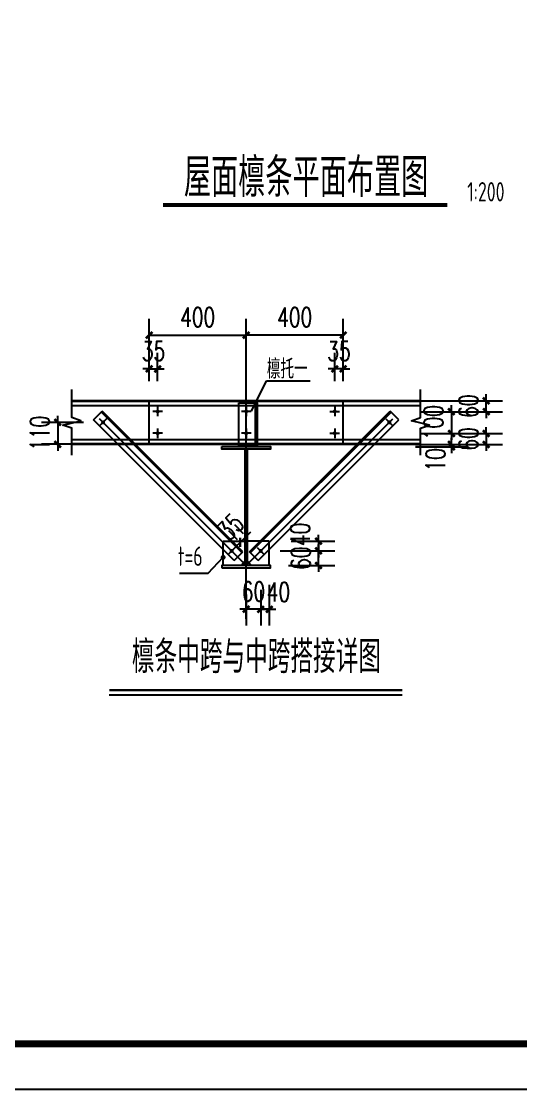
# Model space of a CAD drawing. Extents: x 180850 to 1399066, y 113487 to 334416.
# Drawn here: x 958232 to 973669, y 136382 to 169403 of the extents above; entities that cross this region are included whole.
import ezdxf
from ezdxf.enums import TextEntityAlignment as Align

# ---------------------------------------------------------------- set-up
doc = ezdxf.new("R2010")
doc.units = 0
doc.header["$LTSCALE"] = 1000
for name, color, linetype in [('AXIS', 3, 'Continuous'), ('BOLT', 251, 'Continuous'), ('DOTE', 1, 'Continuous'), ('GL', 150, 'Continuous'), ('Gwall', 42, 'Continuous'), ('LT', 27, 'Continuous'), ('NUM', 7, 'Continuous'), ('PUB_TITLE', 4, 'Continuous'), ('PZ', 202, 'Continuous'), ('TEXT', 7, 'Continuous'), ('THIN', 7, 'Continuous'), ('XG', 6, 'Continuous')]:
    doc.layers.add(name, color=color, linetype=linetype)
doc.styles.add('_TCH_DIM_T3', font='SIMPLEX', dxfattribs={"width": 0.705882, "bigfont": 'GBCBIG'})
doc.styles.add('TSSD_Label', font='tssdeng.shx', dxfattribs={"width": 0.7, "bigfont": 'hztxt.shx'})
doc.styles.add('TSSD_Norm', font='tssdeng.shx', dxfattribs={"bigfont": 'hztxt.shx'})
doc.dimstyles.new('TCH-200-1', dxfattribs={"dimtxt": 595, "dimasz": 200, "dimexe": 500, "dimexo": 600, "dimgap": 252.5, "dimtad": 1, "dimdec": 0, "dimzin": 0, "dimdsep": 46, "dimtxsty": '_TCH_DIM_T3', "dimblk": 'ARCHTICK', "dimcen": 0.09, "dimclrd": 3, "dimclre": 3, "dimclrt": 7, "dimazin": 2, "dimtfac": 1, "dimtdec": 0, "dimtix": 1, "dimtmove": 2, "dimatfit": 3, "dimfxl": 1, "dimtolj": 1, "dimtzin": 0, "dimarcsym": 0})
doc.dimstyles.new('TCH-200-5', dxfattribs={"dimtxt": 595, "dimasz": 200, "dimexe": 500, "dimexo": 600, "dimgap": 252.5, "dimtad": 1, "dimdec": 0, "dimlfac": 0.2, "dimzin": 0, "dimdsep": 46, "dimtxsty": '_TCH_DIM_T3', "dimblk": 'ARCHTICK', "dimcen": 0.09, "dimclrd": 124, "dimclre": 124, "dimclrt": 7, "dimazin": 2, "dimtfac": 1, "dimtdec": 0, "dimtix": 1, "dimtmove": 2, "dimatfit": 3, "dimfxl": 1, "dimtolj": 1, "dimtzin": 0, "dimarcsym": 0})

# ---------------------------------------------------------------- blocks, each defined once
blk = doc.blocks.new('_ArchTick')
at = {"color": 0, "linetype": 'ByBlock', "const_width": 0.4}
blk.add_lwpolyline([(-0.5, -0.5), (0.5, 0.5)], dxfattribs=at)
blk = doc.blocks.new('*D132')
at = {"layer": 'AXIS', "color": 3, "lineweight": -2, "transparency": 16777216}
for p, q in [((962183, 158283), (962183, 159161)), ((962446, 158283), (962446, 159161)), ((962183, 158661), (961983, 158661)), ((962183, 158661), (962446, 158661)), ((962446, 158661), (962646, 158661))]:
    blk.add_line(p, q, dxfattribs=at)
at = {"layer": 'Defpoints', "color": 0, "transparency": 16777216}
for p in [(962446, 158661), (962183, 157683), (962446, 157683)]:
    blk.add_point(p, dxfattribs=at)
at = {"layer": 'AXIS', "color": 3, "lineweight": -2, "transparency": 16777216, "xscale": 200, "yscale": 200, "zscale": 200}
blk.add_blockref('_ArchTick', (962183, 158661), dxfattribs=at)
at = {"layer": 'AXIS', "color": 3, "lineweight": -2, "transparency": 16777216, "xscale": 200, "yscale": 200, "zscale": 200, "rotation": 180}
blk.add_blockref('_ArchTick', (962446, 158661), dxfattribs=at)
at = {"layer": 'AXIS', "color": 7, "transparency": 16777216, "insert": (962315, 159211), "char_height": 595, "attachment_point": 5, "style": '_TCH_DIM_T3'}
blk.add_mtext('\\A1;35', dxfattribs=at)
blk = doc.blocks.new('*D133')
at = {"layer": 'AXIS', "color": 3, "lineweight": -2, "transparency": 16777216}
for p, q in [((962183, 158283), (962183, 160207)), ((965183, 158283), (965183, 160207)), ((962183, 159707), (965183, 159707))]:
    blk.add_line(p, q, dxfattribs=at)
at = {"layer": 'Defpoints', "color": 0, "transparency": 16777216}
for p in [(965183, 159707), (962183, 157683), (965183, 157683)]:
    blk.add_point(p, dxfattribs=at)
at = {"layer": 'AXIS', "color": 3, "lineweight": -2, "transparency": 16777216, "xscale": 200, "yscale": 200, "zscale": 200, "rotation": 180}
blk.add_blockref('_ArchTick', (962183, 159707), dxfattribs=at)
at = {"layer": 'AXIS', "color": 3, "lineweight": -2, "transparency": 16777216, "xscale": 200, "yscale": 200, "zscale": 200}
blk.add_blockref('_ArchTick', (965183, 159707), dxfattribs=at)
at = {"layer": 'AXIS', "color": 7, "transparency": 16777216, "insert": (963683, 160257), "char_height": 595, "attachment_point": 5, "style": '_TCH_DIM_T3'}
blk.add_mtext('\\A1;400', dxfattribs=at)
blk = doc.blocks.new('*D134')
at = {"layer": 'AXIS', "color": 3, "lineweight": -2, "transparency": 16777216}
for p, q in [((964918, 153378), (964644, 153652)), ((965103, 153564), (964829, 153838)), ((965183, 153484), (965324, 153625)), ((964997, 153298), (964856, 153157)), ((965183, 153484), (964997, 153298))]:
    blk.add_line(p, q, dxfattribs=at)
at = {"layer": 'Defpoints', "color": 0, "transparency": 16777216}
for p in [(964997, 153298), (965342, 152954), (965527, 153139)]:
    blk.add_point(p, dxfattribs=at)
at = {"layer": 'AXIS', "color": 3, "lineweight": -2, "transparency": 16777216, "xscale": 200, "yscale": 200, "zscale": 200}
for p, rotation in [((965183, 153484), 224.9999999998922), ((964997, 153298), 44.99999999989219)]:
    blk.add_blockref('_ArchTick', p, dxfattribs=dict(at, rotation=rotation))
at = {"layer": 'AXIS', "color": 7, "transparency": 16777216, "insert": (964701, 153780), "char_height": 595, "attachment_point": 5, "rotation": 45, "style": '_TCH_DIM_T3'}
blk.add_mtext('\\A1;35', dxfattribs=at)
blk = doc.blocks.new('*D135')
at = {"layer": 'AXIS', "color": 3, "lineweight": -2, "transparency": 16777216}
for p, q in [((967419, 153033), (967419, 153233)), ((966496, 153033), (967919, 153033)), ((967419, 152583), (967419, 153033)), ((966496, 152583), (967919, 152583)), ((967419, 152583), (967419, 152383))]:
    blk.add_line(p, q, dxfattribs=at)
at = {"layer": 'Defpoints', "color": 0, "transparency": 16777216}
for p in [(965896, 153033), (967419, 153033), (965896, 152583)]:
    blk.add_point(p, dxfattribs=at)
at = {"layer": 'AXIS', "color": 3, "lineweight": -2, "transparency": 16777216, "xscale": 200, "yscale": 200, "zscale": 200}
for p, rotation in [((967419, 153033), 270), ((967419, 152583), 90)]:
    blk.add_blockref('_ArchTick', p, dxfattribs=dict(at, rotation=rotation))
at = {"layer": 'AXIS', "color": 7, "transparency": 16777216, "insert": (966869, 152808), "char_height": 595, "attachment_point": 5, "rotation": 90, "style": '_TCH_DIM_T3'}
blk.add_mtext('\\A1;60', dxfattribs=at)
blk = doc.blocks.new('*D136')
at = {"layer": 'AXIS', "color": 3, "lineweight": -2, "transparency": 16777216}
for p, q in [((965183, 151683), (965183, 150730)), ((965633, 151833), (965633, 150730)), ((965183, 151230), (964983, 151230)), ((965633, 151230), (965183, 151230)), ((965633, 151230), (965833, 151230))]:
    blk.add_line(p, q, dxfattribs=at)
at = {"layer": 'Defpoints', "color": 0, "transparency": 16777216}
for p in [(965183, 152283), (965633, 152433), (965183, 151230)]:
    blk.add_point(p, dxfattribs=at)
at = {"layer": 'AXIS', "color": 3, "lineweight": -2, "transparency": 16777216, "xscale": 200, "yscale": 200, "zscale": 200}
blk.add_blockref('_ArchTick', (965183, 151230), dxfattribs=at)
at = {"layer": 'AXIS', "color": 3, "lineweight": -2, "transparency": 16777216, "xscale": 200, "yscale": 200, "zscale": 200, "rotation": 180}
blk.add_blockref('_ArchTick', (965633, 151230), dxfattribs=at)
at = {"layer": 'AXIS', "color": 7, "transparency": 16777216, "insert": (965408, 151780), "char_height": 595, "attachment_point": 5, "style": '_TCH_DIM_T3'}
blk.add_mtext('\\A1;60', dxfattribs=at)
blk = doc.blocks.new('*D137')
at = {"layer": 'AXIS', "color": 3, "lineweight": -2, "transparency": 16777216}
for p, q in [((965896, 151983), (965896, 150730)), ((965633, 151833), (965633, 150730)), ((965633, 151230), (965433, 151230)), ((965896, 151230), (965633, 151230)), ((965896, 151230), (966096, 151230))]:
    blk.add_line(p, q, dxfattribs=at)
at = {"layer": 'Defpoints', "color": 0, "transparency": 16777216}
for p in [(965896, 152583), (965633, 152433), (965633, 151230)]:
    blk.add_point(p, dxfattribs=at)
at = {"layer": 'AXIS', "color": 3, "lineweight": -2, "transparency": 16777216, "xscale": 200, "yscale": 200, "zscale": 200}
blk.add_blockref('_ArchTick', (965633, 151230), dxfattribs=at)
at = {"layer": 'AXIS', "color": 3, "lineweight": -2, "transparency": 16777216, "xscale": 200, "yscale": 200, "zscale": 200, "rotation": 180}
blk.add_blockref('_ArchTick', (965896, 151230), dxfattribs=at)
at = {"layer": 'AXIS', "color": 7, "transparency": 16777216, "insert": (966181, 151765), "char_height": 595, "attachment_point": 5, "style": '_TCH_DIM_T3'}
blk.add_mtext('\\A1;40', dxfattribs=at)
blk = doc.blocks.new('*D138')
at = {"layer": 'AXIS', "color": 3, "lineweight": -2, "transparency": 16777216}
for p, q in [((966575, 153333), (967919, 153333)), ((967419, 153333), (967419, 153533)), ((967419, 153333), (967419, 153033)), ((966233, 153033), (967919, 153033)), ((967419, 153033), (967419, 152833))]:
    blk.add_line(p, q, dxfattribs=at)
at = {"layer": 'Defpoints', "color": 0, "transparency": 16777216}
for p in [(965975, 153333), (965633, 153033), (967419, 153033)]:
    blk.add_point(p, dxfattribs=at)
at = {"layer": 'AXIS', "color": 3, "lineweight": -2, "transparency": 16777216, "xscale": 200, "yscale": 200, "zscale": 200}
for p, rotation in [((967419, 153333), 270), ((967419, 153033), 90)]:
    blk.add_blockref('_ArchTick', p, dxfattribs=dict(at, rotation=rotation))
at = {"layer": 'AXIS', "color": 7, "transparency": 16777216, "insert": (966851, 153547), "char_height": 595, "attachment_point": 5, "rotation": 90, "style": '_TCH_DIM_T3'}
blk.add_mtext('\\A1;40', dxfattribs=at)
blk = doc.blocks.new('*D139')
at = {"layer": 'AXIS', "color": 3, "lineweight": -2, "transparency": 16777216}
for p, q in [((967921, 158283), (967921, 159161)), ((968183, 158283), (968183, 159161)), ((967921, 158661), (967721, 158661)), ((968183, 158661), (967921, 158661)), ((968183, 158661), (968383, 158661))]:
    blk.add_line(p, q, dxfattribs=at)
at = {"layer": 'Defpoints', "color": 0, "transparency": 16777216}
for p in [(967921, 158661), (967921, 157683), (968183, 157683)]:
    blk.add_point(p, dxfattribs=at)
at = {"layer": 'AXIS', "color": 3, "lineweight": -2, "transparency": 16777216, "xscale": 200, "yscale": 200, "zscale": 200}
blk.add_blockref('_ArchTick', (967921, 158661), dxfattribs=at)
at = {"layer": 'AXIS', "color": 3, "lineweight": -2, "transparency": 16777216, "xscale": 200, "yscale": 200, "zscale": 200, "rotation": 180}
blk.add_blockref('_ArchTick', (968183, 158661), dxfattribs=at)
at = {"layer": 'AXIS', "color": 7, "transparency": 16777216, "insert": (968052, 159211), "char_height": 595, "attachment_point": 5, "style": '_TCH_DIM_T3'}
blk.add_mtext('\\A1;35', dxfattribs=at)
blk = doc.blocks.new('*D140')
at = {"layer": 'AXIS', "color": 3, "lineweight": -2, "transparency": 16777216}
for p, q in [((965183, 158283), (965183, 160207)), ((968183, 158283), (968183, 160207)), ((968183, 159707), (965183, 159707))]:
    blk.add_line(p, q, dxfattribs=at)
at = {"layer": 'Defpoints', "color": 0, "transparency": 16777216}
for p in [(965183, 159707), (965183, 157683), (968183, 157683)]:
    blk.add_point(p, dxfattribs=at)
at = {"layer": 'AXIS', "color": 3, "lineweight": -2, "transparency": 16777216, "xscale": 200, "yscale": 200, "zscale": 200, "rotation": 180}
blk.add_blockref('_ArchTick', (965183, 159707), dxfattribs=at)
at = {"layer": 'AXIS', "color": 3, "lineweight": -2, "transparency": 16777216, "xscale": 200, "yscale": 200, "zscale": 200}
blk.add_blockref('_ArchTick', (968183, 159707), dxfattribs=at)
at = {"layer": 'AXIS', "color": 7, "transparency": 16777216, "insert": (966683, 160257), "char_height": 595, "attachment_point": 5, "style": '_TCH_DIM_T3'}
blk.add_mtext('\\A1;400', dxfattribs=at)
blk = doc.blocks.new('*D141')
at = {"layer": 'AXIS', "color": 3, "lineweight": -2, "transparency": 16777216}
for p, q in [((972605, 157676), (972605, 157876)), ((970573, 157676), (973105, 157676)), ((972605, 157338), (972605, 157676)), ((970573, 157338), (973105, 157338)), ((972605, 157338), (972605, 157138))]:
    blk.add_line(p, q, dxfattribs=at)
at = {"layer": 'Defpoints', "color": 0, "transparency": 16777216}
for p in [(969973, 157676), (972605, 157676), (969973, 157338)]:
    blk.add_point(p, dxfattribs=at)
at = {"layer": 'AXIS', "color": 3, "lineweight": -2, "transparency": 16777216, "xscale": 200, "yscale": 200, "zscale": 200}
for p, rotation in [((972605, 157676), 270), ((972605, 157338), 90)]:
    blk.add_blockref('_ArchTick', p, dxfattribs=dict(at, rotation=rotation))
at = {"layer": 'AXIS', "color": 7, "transparency": 16777216, "insert": (972055, 157507), "char_height": 595, "attachment_point": 5, "rotation": 90, "style": '_TCH_DIM_T3'}
blk.add_mtext('\\A1;60', dxfattribs=at)
blk = doc.blocks.new('*D142')
at = {"layer": 'AXIS', "color": 3, "lineweight": -2, "transparency": 16777216}
for p, q in [((971527, 157338), (971527, 157538)), ((970573, 157338), (972027, 157338)), ((971527, 157338), (971527, 156663)), ((970573, 156663), (972027, 156663)), ((971527, 156663), (971527, 156463))]:
    blk.add_line(p, q, dxfattribs=at)
at = {"layer": 'Defpoints', "color": 0, "transparency": 16777216}
for p in [(969973, 157338), (969973, 156663), (971527, 156663)]:
    blk.add_point(p, dxfattribs=at)
at = {"layer": 'AXIS', "color": 3, "lineweight": -2, "transparency": 16777216, "xscale": 200, "yscale": 200, "zscale": 200}
for p, rotation in [((971527, 157338), 270), ((971527, 156663), 90)]:
    blk.add_blockref('_ArchTick', p, dxfattribs=dict(at, rotation=rotation))
at = {"layer": 'AXIS', "color": 7, "transparency": 16777216, "insert": (970977, 157001), "char_height": 595, "attachment_point": 5, "rotation": 90, "style": '_TCH_DIM_T3'}
blk.add_mtext('\\A1;100', dxfattribs=at)
blk = doc.blocks.new('*D143')
at = {"layer": 'AXIS', "color": 3, "lineweight": -2, "transparency": 16777216}
for p, q in [((972605, 156663), (972605, 156863)), ((970573, 156663), (973105, 156663)), ((972605, 156663), (972605, 156326)), ((970573, 156326), (973105, 156326)), ((972605, 156326), (972605, 156126))]:
    blk.add_line(p, q, dxfattribs=at)
at = {"layer": 'Defpoints', "color": 0, "transparency": 16777216}
for p in [(969973, 156663), (969973, 156326), (972605, 156326)]:
    blk.add_point(p, dxfattribs=at)
at = {"layer": 'AXIS', "color": 3, "lineweight": -2, "transparency": 16777216, "xscale": 200, "yscale": 200, "zscale": 200}
for p, rotation in [((972605, 156663), 270), ((972605, 156326), 90)]:
    blk.add_blockref('_ArchTick', p, dxfattribs=dict(at, rotation=rotation))
at = {"layer": 'AXIS', "color": 7, "transparency": 16777216, "insert": (972055, 156494), "char_height": 595, "attachment_point": 5, "rotation": 90, "style": '_TCH_DIM_T3'}
blk.add_mtext('\\A1;60', dxfattribs=at)
blk = doc.blocks.new('*D144')
at = {"layer": 'AXIS', "color": 3, "lineweight": -2, "transparency": 16777216}
for p, q in [((971527, 156326), (971527, 156526)), ((970423, 156326), (972027, 156326)), ((970423, 156251), (972027, 156251)), ((971527, 156251), (971527, 156326)), ((971527, 156251), (971527, 156051))]:
    blk.add_line(p, q, dxfattribs=at)
at = {"layer": 'Defpoints', "color": 0, "transparency": 16777216}
for p in [(969823, 156326), (969823, 156251), (971527, 156326)]:
    blk.add_point(p, dxfattribs=at)
at = {"layer": 'AXIS', "color": 3, "lineweight": -2, "transparency": 16777216, "xscale": 200, "yscale": 200, "zscale": 200}
for p, rotation in [((971527, 156326), 270), ((971527, 156251), 90)]:
    blk.add_blockref('_ArchTick', p, dxfattribs=dict(at, rotation=rotation))
at = {"layer": 'AXIS', "color": 7, "transparency": 16777216, "insert": (971035, 155851), "char_height": 595, "attachment_point": 5, "rotation": 90, "style": '_TCH_DIM_T3'}
blk.add_mtext('\\A1;10', dxfattribs=at)
blk = doc.blocks.new('*D145')
at = {"layer": 'Defpoints', "color": 0, "transparency": 16777216}
for p in [(960758, 157008), (959355, 156333), (960758, 156333)]:
    blk.add_point(p, dxfattribs=at)
at = {"layer": 'GL', "color": 124, "lineweight": -2, "transparency": 16777216}
for p, q in [((959355, 157008), (959355, 157208)), ((960158, 157008), (958855, 157008)), ((959355, 157008), (959355, 156333)), ((960158, 156333), (958855, 156333)), ((959355, 156333), (959355, 156133))]:
    blk.add_line(p, q, dxfattribs=at)
at = {"layer": 'GL', "color": 124, "lineweight": -2, "transparency": 16777216, "xscale": 200, "yscale": 200, "zscale": 200}
for p, rotation in [((959355, 157008), 270), ((959355, 156333), 90)]:
    blk.add_blockref('_ArchTick', p, dxfattribs=dict(at, rotation=rotation))
at = {"layer": 'GL', "color": 7, "transparency": 16777216, "insert": (958805, 156671), "char_height": 595, "attachment_point": 5, "rotation": 90, "style": '_TCH_DIM_T3'}
blk.add_mtext('\\A1;110', dxfattribs=at)

msp = doc.modelspace()

# ---------------------------------------------------------------- linework, layer by layer
at = {"color": 3, "const_width": 117.6}
msp.add_lwpolyline([(962610.57, 163728.33), (971404.5, 163728.33)], dxfattribs=at)
at = {"layer": 'AXIS'}
for p, q in [((965183.5, 150936.15), (965183.5, 159901.46)), ((965351.86, 157350.93), (965808.71, 158287.81)), ((965808.71, 158287.81), (967162.2, 158287.81)), ((964009.31, 152346.85), (964471, 152836.33)), ((963120.82, 152346.85), (964009.31, 152346.85))]:
    msp.add_line(p, q, dxfattribs=at)
at = {"layer": 'AXIS', "const_width": 75}
msp.add_lwpolyline([(964433.5, 152836.33, 1), (964508.5, 152836.33, 1)], format="xyb", close=True, dxfattribs=at)
at = {"layer": 'BOLT'}
for p, q in [((962596, 157345.89), (962296, 157345.89)), ((962446, 157495.89), (962446, 157195.89)), ((965333.5, 157345.89), (965033.5, 157345.89)), ((965183.5, 157495.89), (965183.5, 157195.89)), ((967771, 157345.89), (968071, 157345.89)), ((967921, 157495.89), (967921, 157195.89)), ((960864.56, 157114.46), (960652.43, 156902.33)), ((960864.56, 156902.33), (960652.43, 157114.46)), ((969502.43, 157114.46), (969714.56, 156902.33)), ((969502.43, 156902.33), (969714.56, 157114.46)), ((962596, 156670.89), (962296, 156670.89)), ((962446, 156820.89), (962446, 156520.89)), ((965333.5, 156670.89), (965033.5, 156670.89)), ((965183.5, 156820.89), (965183.5, 156520.89)), ((967771, 156670.89), (968071, 156670.89)), ((967921, 156820.89), (967921, 156520.89)), ((964839.56, 152927.33), (964627.43, 153139.46)), ((964839.56, 153139.46), (964627.43, 152927.33)), ((965527.43, 153139.46), (965739.56, 152927.33)), ((965527.43, 152927.33), (965739.56, 153139.46))]:
    msp.add_line(p, q, dxfattribs=at)
at = {"layer": 'BOLT', "const_width": 60}
for points in [[(962416, 157345.89, 1), (962476, 157345.89, 1)], [(965153.5, 157345.89, 1), (965213.5, 157345.89, 1)], [(967951, 157345.89, -1), (967891, 157345.89, -1)], [(960737.28, 157029.61, 1), (960779.71, 156987.18, 1)], [(969629.71, 157029.61, -1), (969587.28, 156987.18, -1)], [(962416, 156670.89, 1), (962476, 156670.89, 1)], [(965153.5, 156670.89, 1), (965213.5, 156670.89, 1)], [(967951, 156670.89, -1), (967891, 156670.89, -1)], [(964712.28, 153054.61, 1), (964754.71, 153012.18, 1)], [(965654.71, 153054.61, -1), (965612.28, 153012.18, -1)]]:
    msp.add_lwpolyline(points, format="xyb", close=True, dxfattribs=at)
at = {"layer": 'DOTE'}
for q in [(960758.5, 157008.39), (969608.5, 157008.39)]:
    msp.add_line((965183.5, 152583.39), q, dxfattribs=at)
at = {"layer": 'GL'}
for points in [[(964433.5, 156258.39), (965933.5, 156258.39), (965933.5, 156183.39), (964433.5, 156183.39)], [(965153.5, 156183.39), (965213.5, 156183.39), (965213.5, 152583.39), (965153.5, 152583.39)], [(964433.5, 152508.39), (965933.5, 152508.39), (965933.5, 152583.39), (964433.5, 152583.39)]]:
    msp.add_lwpolyline(points, close=True, dxfattribs=at)
at = {"layer": 'Gwall'}
for p, q in [((962183.5, 156333.39), (962183.5, 157683.39)), ((968183.5, 156333.39), (968183.5, 157683.39))]:
    msp.add_line(p, q, dxfattribs=at)
at = {"layer": 'LT', "linetype": 'ByBlock'}
for p, q in [((959793.15, 157683.39), (970573.84, 157683.39)), ((959793.15, 157664.64), (970573.84, 157664.64)), ((959793.15, 157533.39), (970573.84, 157533.39)), ((959793.15, 156483.39), (970573.84, 156483.39)), ((959793.15, 156352.14), (970573.84, 156352.14)), ((959793.15, 156333.39), (970573.84, 156333.39))]:
    msp.add_line(p, q, dxfattribs=at)
for points in [[(959793.15, 155995.89), (959793.15, 156333.39), (959793.15, 156828.23), (959511.9, 156918.23), (960073.7, 157051.34), (959793.15, 157161.23), (959793.15, 157683.39), (959793.15, 158020.89)], [(970573.84, 155995.89), (970573.84, 156333.39), (970573.84, 156828.23), (970855.09, 156918.23), (970293.3, 157051.34), (970573.84, 157161.23), (970573.84, 157683.39), (970573.84, 158020.89)]]:
    msp.add_lwpolyline(points, dxfattribs=at)
at = {"layer": 'NUM', "linetype": 'ByBlock', "const_width": 75}
msp.add_lwpolyline([(960948.62, 148733.07), (970007.43, 148733.07)], dxfattribs=at)
at = {"layer": 'PUB_TITLE'}
msp.add_lwpolyline([(919169.3, 220381.89), (1038098.48, 220381.89), (1038098.48, 136381.97), (919169.3, 136381.97)], close=True, dxfattribs=at)
at = {"layer": 'PUB_TITLE', "const_width": 212.12}
msp.add_lwpolyline([(922704.65, 137796.11), (922704.65, 218967.75), (1036684.34, 218967.75), (1036684.34, 137796.11)], close=True, dxfattribs=at)
at = {"layer": 'PZ'}
for p, q in [((964471, 152583.39), (964471, 153333.39)), ((964471, 153333.39), (965153.5, 153333.39)), ((965896, 153333.39), (965213.5, 153333.39)), ((965896, 152583.39), (965896, 153333.39)), ((965024.16, 152583.39), (965153.5, 152729.55)), ((965342.84, 152583.39), (965213.5, 152729.55)), ((965342.84, 152583.39), (965213.5, 152729.55))]:
    msp.add_line(p, q, dxfattribs=at)
at = {"layer": 'THIN', "linetype": 'ByBlock'}
msp.add_lwpolyline([(960948.62, 148583.07), (970007.43, 148583.07)], dxfattribs=at)
at = {"layer": 'XG'}
for p, q in [((965476, 156258.39), (965476, 157608.39)), ((960466.82, 157087.94), (960731.98, 157353.11)), ((965051.7, 152980.36), (960705.46, 157326.59)), ((965078.21, 153006.88), (960731.98, 157353.11)), ((965288.78, 153006.88), (969635.01, 157353.11)), ((965315.3, 152980.36), (969661.53, 157326.59)), ((969900.18, 157087.94), (969635.01, 157353.11)), ((964813.05, 152741.71), (960466.82, 157087.94)), ((965553.95, 152741.71), (969900.18, 157087.94)), ((964813.05, 152741.71), (965078.21, 153006.88)), ((965553.95, 152741.71), (965288.78, 153006.88))]:
    msp.add_line(p, q, dxfattribs=at)
msp.add_lwpolyline([(964958.5, 157608.39), (965521, 157608.39), (965521, 156258.39), (964958.5, 156258.39)], close=True, dxfattribs=at)

# ---------------------------------------------------------------- texts
at = {"layer": 'TEXT', "width": 0.7}
for s, height, style, p in [('屋面檩条平面布置图', 1200, 'TSSD_Norm', (963256.14, 163977.27)), ('1:200', 600, 'TSSD_Norm', (972017.11, 163835.54)), ('檩托一', 600, 'TSSD_Label', (965824.58, 158359.55))]:
    msp.add_text(s, height=height, dxfattribs=dict(at, style=style)).set_placement(p)
at = {"layer": 'TEXT', "style": 'TSSD_Label', "width": 0.7}
msp.add_text('檩条中跨与中跨搭接详图', height=1000, dxfattribs=at).set_placement((961649.65, 148958.82), align=Align.BOTTOM_LEFT)
at = {"layer": 'THIN', "style": 'TSSD_Norm', "width": 0.7}
msp.add_text('t=6', height=600, dxfattribs=at).set_placement((963071.43, 152391.85), align=Align.BOTTOM_LEFT)

# ---------------------------------------------------------------- dimensions: what is measured, and where the dimension line sits
at = {"layer": 'AXIS'}
for base, p1, p2, text, picture, middle in [((965183.5, 159706.6), (962183.5, 157683.39), (965183.5, 157683.39), '400', '*D133', (963683.5, 160256.6)), ((962446, 158661.22), (962183.5, 157683.39), (962446, 157683.39), '35', '*D132', (962314.75, 159211.22)), ((965183.5, 151229.56), (965633.5, 152433.05), (965183.5, 152283.38), '60', '*D136', (965408.5, 151779.56))]:
    dim = msp.add_linear_dim(base=base, p1=p1, p2=p2, text=text, dimstyle='TCH-200-1', dxfattribs=at)
    dim.commit()
    dim.dimension.update_dxf_attribs({"geometry": picture, "text_midpoint": middle})
for base, p1, p2, angle, text, picture, middle in [((965183.5, 159706.6), (968183.5, 157683.39), (965183.5, 157683.39), 180, '400', '*D140', (966683.5, 160256.6)), ((967921, 158661.22), (968183.5, 157683.39), (967921, 157683.39), 180, '35', '*D139', (968052.25, 159211.22)), ((972604.86, 157675.6), (969972.92, 157338.1), (969972.92, 157675.6), 90, '60', '*D141', (972054.86, 157506.85)), ((971527.43, 156663.1), (969972.92, 157338.1), (969972.92, 156663.1), 90, '100', '*D142', (970977.43, 157000.6)), ((972604.86, 156325.6), (969972.92, 156663.1), (969972.92, 156325.6), 90, '60', '*D143', (972054.86, 156494.35)), ((967419.49, 153033.39), (965896, 152583.39), (965896, 153033.39), 90, '60', '*D135', (966869.49, 152808.39))]:
    dim = msp.add_linear_dim(base=base, p1=p1, p2=p2, angle=angle, text=text, dimstyle='TCH-200-1', dxfattribs=at)
    dim.commit()
    dim.dimension.update_dxf_attribs({"geometry": picture, "text_midpoint": middle})
for base, p1, p2, text, picture, middle in [((971527.43, 156325.6), (969822.92, 156250.6), (969822.92, 156325.6), '10', '*D144', (971034.66, 155851.04)), ((967419.49, 153033.39), (965974.75, 153333.39), (965633.5, 153033.39), '40', '*D138', (966851.18, 153546.59))]:
    dim = msp.add_linear_dim(base=base, p1=p1, p2=p2, angle=90, text=text, dimstyle='TCH-200-1', dxfattribs=at)
    dim.commit()
    dim.dimension.update_dxf_attribs({"geometry": picture, "text_midpoint": middle, "dimtype": 160})
dim = msp.add_aligned_dim(p1=(965527.43, 153139.46), p2=(965341.82, 152953.84), distance=-487.2, text='35', dimstyle='TCH-200-1', dxfattribs=at)
dim.commit()
dim.dimension.update_dxf_attribs({"geometry": '*D134', "text_midpoint": (964701.21, 153780.07)})
dim = msp.add_linear_dim(base=(965633.5, 151229.56), p1=(965896, 152583.39), p2=(965633.5, 152433.05), text='40', dimstyle='TCH-200-1', dxfattribs=at)
dim.commit()
dim.dimension.update_dxf_attribs({"geometry": '*D137', "text_midpoint": (966181.47, 151764.78), "dimtype": 160})
at = {"layer": 'GL'}
dim = msp.add_linear_dim(base=(959354.84, 156333.39), p1=(960758.5, 157008.39), p2=(960758.5, 156333.39), angle=90, text='110', dimstyle='TCH-200-5', dxfattribs=at)
dim.commit()
dim.dimension.update_dxf_attribs({"geometry": '*D145', "text_midpoint": (958804.84, 156670.89)})

doc.saveas('drawing.dxf')
